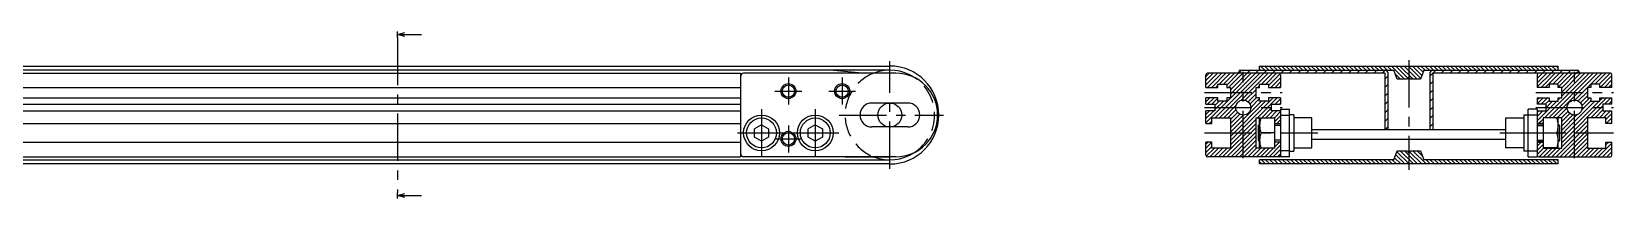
# Model space of a CAD drawing. Extents: x -2 to 1146, y -8 to 767.
# Drawn here: x 616 to 1146, y 145 to 201 of the extents above; entities that cross this region are included whole.
import ezdxf

# ---------------------------------------------------------------- set-up
doc = ezdxf.new("R2010")
doc.units = 0
doc.header["$LTSCALE"] = 0.5
doc.linetypes.add('CENTER', pattern=[50.8, 31.75, -6.35, 6.35, -6.35])
doc.linetypes.add('DASHED', pattern=[19.05, 12.7, -6.35])
doc.layers.get('0').update_dxf_attribs({"linetype": 'CONTINUOUS'})
for name, color, linetype in [('MSM_CENTER', 1, 'CENTER'), ('MSM_CONTINUOUS', 7, 'CONTINUOUS'), ('MSM_DASHED', 4, 'DASHED'), ('MSM_NARROW', 5, 'CONTINUOUS')]:
    doc.layers.add(name, color=color, linetype=linetype)

# ---------------------------------------------------------------- blocks, each defined once
blk = doc.blocks.new('_OPEN30')
at = {"color": 0, "linetype": 'BYBLOCK'}
for p, q in [((-1, 0.27), (0, 0)), ((0, 0), (-1, -0.27)), ((0, 0), (-1, 0))]:
    blk.add_line(p, q, dxfattribs=at)
blk = doc.blocks.new('*U78')
at = {"layer": 'MSM_CONTINUOUS'}
blk.add_lwpolyline([(741.06, 199.9), (746.56, 199.9)], dxfattribs=at)
at = {"layer": 'MSM_CONTINUOUS', "xscale": 2.5, "yscale": 2.5, "zscale": 2.5, "rotation": 180}
blk.add_blockref('_OPEN30', (738.56, 199.9), dxfattribs=at)
blk = doc.blocks.new('*U79')
at = {"layer": 'MSM_CONTINUOUS'}
blk.add_lwpolyline([(741.06, 146.1), (746.56, 146.1)], dxfattribs=at)
at = {"layer": 'MSM_CONTINUOUS', "xscale": 2.5, "yscale": 2.5, "zscale": 2.5, "rotation": 180}
blk.add_blockref('_OPEN30', (738.56, 146.1), dxfattribs=at)

msp = doc.modelspace()

# ---------------------------------------------------------------- linework, layer by layer
at = {"layer": 'MSM_CENTER'}
for p, q in [((738.56, 198.9), (738.56, 147.1)), ((903.52, 155), (903.52, 191)), ((1077.39, 191.4), (1077.39, 154.6)), ((869.52, 185.5), (869.52, 176.5)), ((887.52, 185.5), (887.52, 176.5)), ((1021.89, 158.5), (1021.89, 187.5)), ((1132.89, 158.5), (1132.89, 187.5)), ((865.02, 181), (874.02, 181)), ((883.02, 181), (892.02, 181)), ((1008.89, 180.5), (1034.89, 180.5)), ((1119.89, 180.5), (1145.89, 180.5)), ((860.52, 175), (860.52, 159)), ((878.52, 175), (878.52, 159)), ((1008.89, 175.5), (1034.89, 175.5)), ((1119.89, 175.5), (1145.89, 175.5)), ((886.52, 173), (921.52, 173)), ((852.52, 167), (868.52, 167)), ((865.02, 165), (874.02, 165)), ((869.52, 169.5), (869.52, 160.5)), ((870.52, 167), (886.52, 167)), ((1008.89, 167), (1046.89, 167)), ((1107.89, 167), (1145.89, 167))]:
    msp.add_line(p, q, dxfattribs=at)
at = {"layer": 'MSM_CONTINUOUS'}
for p, q in [((738.56, 198.9), (738.56, 200.9)), ((403.52, 189.4), (903.52, 189.4)), ((903.52, 188), (403.52, 188)), ((453.52, 187), (853.52, 187)), ((853.52, 187), (853.52, 159)), ((905.52, 187), (854.52, 187)), ((884.63, 187.99), (893.08, 187.26)), ((893.06, 187), (893.08, 187.26)), ((1009.39, 182.25), (1009.39, 186.5)), ((1069.39, 187), (1009.89, 187)), ((1020.39, 187), (1020.39, 187.5)), ((1020.89, 188), (1072.39, 188)), ((1027.39, 189.4), (1127.39, 189.4)), ((1027.39, 188), (1027.39, 189.4)), ((1034.39, 186.5), (1034.39, 182.25)), ((1069.39, 168), (1069.39, 187)), ((1070.39, 168), (1070.39, 187)), ((1073.49, 185), (1072.39, 188)), ((1082.39, 188), (1081.29, 185)), ((1082.39, 188), (1133.89, 188)), ((1084.39, 187), (1084.39, 168)), ((1085.39, 187), (1085.39, 168)), ((1144.89, 187), (1085.39, 187)), ((1120.39, 186.5), (1120.39, 182.25)), ((1127.39, 188), (1127.39, 189.4)), ((1134.39, 187.5), (1134.39, 187)), ((1145.39, 182.25), (1145.39, 186.5)), ((453.52, 182.2), (853.52, 182.2)), ((1009.39, 182.25), (1013.39, 182.25)), ((1013.39, 182.25), (1013.39, 183.35)), ((1013.39, 183.35), (1016.39, 183.35)), ((1016.39, 183.35), (1016.39, 182.25)), ((1016.39, 182.25), (1017.59, 182.25)), ((1017.59, 182.25), (1017.59, 178.75)), ((1026.19, 178.75), (1026.19, 182.25)), ((1026.19, 182.25), (1027.39, 182.25)), ((1027.39, 182.25), (1027.39, 183.35)), ((1027.39, 183.35), (1030.39, 183.35)), ((1030.39, 183.35), (1030.39, 182.25)), ((1030.39, 182.25), (1034.39, 182.25)), ((1076.89, 185), (1073.49, 185)), ((1081.29, 185), (1077.89, 185)), ((1124.39, 182.25), (1120.39, 182.25)), ((1127.39, 183.35), (1124.39, 183.35)), ((1124.39, 183.35), (1124.39, 182.25)), ((1127.39, 182.25), (1127.39, 183.35)), ((1128.59, 182.25), (1127.39, 182.25)), ((1128.59, 178.75), (1128.59, 182.25)), ((1138.39, 182.25), (1137.19, 182.25)), ((1137.19, 182.25), (1137.19, 178.75)), ((1141.39, 183.35), (1138.39, 183.35)), ((1138.39, 183.35), (1138.39, 182.25)), ((1141.39, 182.25), (1141.39, 183.35)), ((1145.39, 182.25), (1141.39, 182.25)), ((453.52, 178.7), (853.52, 178.7)), ((453.52, 176.6), (853.52, 176.6)), ((909.52, 177), (897.52, 177)), ((1013.39, 178.75), (1009.39, 178.75)), ((1009.39, 176.6), (1009.39, 178.75)), ((1009.39, 176.6), (1012.39, 176.6)), ((1012.39, 176.6), (1012.39, 174.4)), ((1013.39, 177.65), (1013.39, 178.75)), ((1016.39, 177.65), (1013.39, 177.65)), ((1017.59, 178.75), (1016.39, 178.75)), ((1016.39, 178.75), (1016.39, 177.65)), ((1027.39, 178.75), (1026.19, 178.75)), ((1027.39, 177.65), (1027.39, 178.75)), ((1030.39, 177.65), (1027.39, 177.65)), ((1034.39, 178.75), (1030.39, 178.75)), ((1030.39, 178.75), (1030.39, 177.65)), ((1031.39, 174.4), (1031.39, 176.6)), ((1031.39, 176.6), (1034.39, 176.6)), ((1034.39, 178.75), (1034.39, 176.6)), ((1034.39, 175), (1034.39, 159)), ((1034.39, 175), (1037.39, 175)), ((1037.39, 159), (1037.39, 175)), ((1120.39, 175), (1117.39, 175)), ((1117.39, 159), (1117.39, 175)), ((1120.39, 178.75), (1120.39, 176.6)), ((1120.39, 178.75), (1124.39, 178.75)), ((1123.39, 176.6), (1120.39, 176.6)), ((1120.39, 175), (1120.39, 159)), ((1123.39, 174.4), (1123.39, 176.6)), ((1124.39, 178.75), (1124.39, 177.65)), ((1124.39, 177.65), (1127.39, 177.65)), ((1127.39, 177.65), (1127.39, 178.75)), ((1127.39, 178.75), (1128.59, 178.75)), ((1137.19, 178.75), (1138.39, 178.75)), ((1138.39, 178.75), (1138.39, 177.65)), ((1138.39, 177.65), (1141.39, 177.65)), ((1141.39, 177.65), (1141.39, 178.75)), ((1141.39, 178.75), (1145.39, 178.75)), ((1145.39, 176.6), (1142.39, 176.6)), ((1142.39, 176.6), (1142.39, 174.4)), ((1145.39, 176.6), (1145.39, 178.75)), ((453.52, 174.4), (853.52, 174.4)), ((453.52, 170.1), (853.52, 170.1)), ((860.52, 169.75), (858.14, 168.37)), ((860.52, 169.75), (862.9, 168.37)), ((878.52, 169.75), (876.14, 168.37)), ((878.52, 169.75), (880.9, 168.37)), ((1012.39, 174.4), (1009.39, 174.4)), ((1009.39, 170.1), (1009.39, 174.4)), ((1009.39, 170.1), (1011.39, 170.1)), ((1011.39, 170.1), (1011.39, 172.1)), ((1011.39, 172.1), (1017.59, 172.1)), ((1017.59, 172.1), (1017.59, 161.9)), ((1026.19, 161.9), (1026.19, 172.1)), ((1026.19, 172.1), (1032.39, 172.1)), ((1026.89, 169.46), (1027.39, 169.96)), ((1027.39, 162), (1027.39, 172)), ((1027.39, 172), (1032.39, 172)), ((1034.39, 174.4), (1031.39, 174.4)), ((1032.39, 172.1), (1032.39, 161.9)), ((1032.39, 170.1), (1034.39, 170.1)), ((1034.39, 170), (1032.39, 170)), ((1034.39, 173), (1037.39, 173)), ((1038.89, 173.1), (1037.39, 173.1)), ((1038.89, 173.1), (1038.89, 160.9)), ((1044.89, 172), (1038.89, 172)), ((1044.89, 162), (1044.89, 172)), ((1109.89, 172), (1115.89, 172)), ((1109.89, 162), (1109.89, 172)), ((1115.89, 173.1), (1117.39, 173.1)), ((1115.89, 173.1), (1115.89, 160.9)), ((1120.39, 173), (1117.39, 173)), ((1120.39, 174.4), (1123.39, 174.4)), ((1122.39, 170.1), (1120.39, 170.1)), ((1120.39, 170), (1122.39, 170)), ((1128.59, 172.1), (1122.39, 172.1)), ((1122.39, 172.1), (1122.39, 161.9)), ((1127.39, 172), (1122.39, 172)), ((1127.39, 162), (1127.39, 172)), ((1127.89, 169.46), (1127.39, 169.96)), ((1128.59, 161.9), (1128.59, 172.1)), ((1143.39, 172.1), (1137.19, 172.1)), ((1137.19, 172.1), (1137.19, 161.9)), ((1142.39, 174.4), (1145.39, 174.4)), ((1143.39, 170.1), (1143.39, 172.1)), ((1145.39, 170.1), (1143.39, 170.1)), ((1145.39, 170.1), (1145.39, 174.4)), ((858.14, 165.63), (858.14, 168.37)), ((860.52, 164.25), (858.14, 165.63)), ((862.9, 165.63), (860.52, 164.25)), ((862.9, 168.37), (862.9, 165.63)), ((876.14, 165.63), (876.14, 168.37)), ((878.52, 164.25), (876.14, 165.63)), ((880.9, 165.63), (878.52, 164.25)), ((880.9, 168.37), (880.9, 165.63)), ((909.52, 169), (897.52, 169)), ((1026.89, 169.46), (1026.89, 164.54)), ((1026.89, 164.54), (1027.39, 164.04)), ((1032.39, 167), (1027.83, 167)), ((1109.89, 168), (1044.89, 168)), ((1109.89, 164.8), (1044.89, 164.8)), ((1122.39, 167), (1126.94, 167)), ((1127.89, 164.54), (1127.39, 164.04)), ((1127.89, 169.46), (1127.89, 164.54)), ((453.52, 163.9), (853.52, 163.9)), ((453.52, 159), (853.52, 159)), ((905.52, 159), (854.52, 159)), ((888.52, 159), (903.52, 159)), ((1011.39, 163.9), (1009.39, 163.9)), ((1009.39, 159.5), (1009.39, 163.9)), ((1033.89, 159), (1009.89, 159)), ((1011.39, 161.9), (1011.39, 163.9)), ((1017.59, 161.9), (1011.39, 161.9)), ((1032.39, 161.9), (1026.19, 161.9)), ((1027.39, 162), (1032.39, 162)), ((1032.39, 164), (1034.39, 164)), ((1034.39, 163.9), (1032.39, 163.9)), ((1037.39, 161), (1034.39, 161)), ((1037.39, 159), (1034.39, 159)), ((1037.39, 160.9), (1038.89, 160.9)), ((1038.89, 162), (1044.89, 162)), ((1072.39, 158), (1073.49, 161)), ((1073.49, 161), (1076.89, 161)), ((1077.89, 161), (1081.29, 161)), ((1081.29, 161), (1082.39, 158)), ((1115.89, 162), (1109.89, 162)), ((1117.39, 160.9), (1115.89, 160.9)), ((1117.39, 161), (1120.39, 161)), ((1117.39, 159), (1120.39, 159)), ((1122.39, 164), (1120.39, 164)), ((1120.39, 163.9), (1122.39, 163.9)), ((1120.89, 159), (1144.89, 159)), ((1127.39, 162), (1122.39, 162)), ((1122.39, 161.9), (1128.59, 161.9)), ((1137.19, 161.9), (1143.39, 161.9)), ((1143.39, 161.9), (1143.39, 163.9)), ((1143.39, 163.9), (1145.39, 163.9)), ((1145.39, 159.5), (1145.39, 163.9)), ((403.52, 158), (903.52, 158)), ((903.52, 156.6), (403.52, 156.6)), ((1072.39, 158), (1027.39, 158)), ((1027.39, 156.6), (1027.39, 158)), ((1127.39, 156.6), (1027.39, 156.6)), ((1127.39, 158), (1082.39, 158)), ((1127.39, 156.6), (1127.39, 158)), ((738.56, 145.1), (738.56, 147.1))]:
    msp.add_line(p, q, dxfattribs=at)
for centre, radius in [((869.52, 181), 2.07), ((887.52, 181), 2.07), ((903.52, 173), 4), ((1021.89, 175.5), 2.5), ((1132.89, 175.5), 2.5), ((860.52, 167), 6), ((860.52, 167), 5), ((878.52, 167), 6), ((878.52, 167), 5), ((869.52, 165), 2.07)]:
    msp.add_circle(centre, radius, dxfattribs=at)
for centre, radius, start, end in [((854.52, 186), 1, 90, 180), ((884.59, 187.5), 0.5, 85, 90), ((903.52, 173), 15, 56.633, 111.0395), ((903.52, 173), 16.4, 270, 90), ((905.52, 173), 14, 270, 90), ((1009.89, 186.5), 0.5, 90, 180), ((1020.89, 187.5), 0.5, 90, 180), ((1033.89, 186.5), 0.5, 0, 90), ((1069.39, 187), 1, 0, 90), ((1077.39, 185), 0.5, 0, 180), ((1085.39, 187), 1, 90, 180), ((1120.89, 186.5), 0.5, 90, 180), ((1133.89, 187.5), 0.5, 0, 90), ((1144.89, 186.5), 0.5, 0, 90), ((897.52, 173), 4, 90, 270), ((909.52, 173), 4, 270, 90), ((1034.61, 169.5), 7.22, 159.7438, 200.2562), ((1120.16, 169.5), 7.22, 339.7438, 20.2562), ((1034.61, 164.5), 7.22, 159.7438, 200.2562), ((1120.16, 164.5), 7.22, 339.7438, 20.2562), ((854.52, 160), 1, 180, 270), ((903.52, 173), 15, 248.9605, 303.367), ((1009.89, 159.5), 0.5, 180, 270), ((1033.89, 159.5), 0.5, 270, 0), ((1077.39, 161), 0.5, 180, 0), ((1120.89, 159.5), 0.5, 180, 270), ((1144.89, 159.5), 0.5, 270, 0)]:
    msp.add_arc(centre, radius, start, end, dxfattribs=at)
at = {"layer": 'MSM_DASHED'}
for start, end in [(111.0395, 248.9605), (303.367, 56.633)]:
    msp.add_arc((903.52, 173), 15, start, end, dxfattribs=at)
at = {"layer": 'MSM_NARROW'}
for p, q in [((1009.39, 185.94), (1010.45, 187)), ((1009.39, 184.52), (1011.86, 187)), ((1009.39, 183.11), (1013.28, 187)), ((1009.39, 170.38), (1026, 187)), ((1009.94, 182.25), (1014.69, 187)), ((1011.35, 182.25), (1016.1, 187)), ((1012.52, 172.1), (1027.42, 187)), ((1013.87, 183.35), (1017.52, 187)), ((1013.93, 172.1), (1028.83, 187)), ((1015.28, 183.35), (1018.93, 187)), ((1016.39, 183.04), (1020.35, 187)), ((1017.01, 182.25), (1021.76, 187)), ((1017.59, 181.41), (1023.18, 187)), ((1017.59, 180), (1024.59, 187)), ((1020.39, 187.04), (1021.35, 188)), ((1021.13, 177.88), (1030.25, 187)), ((1023.18, 187), (1024.18, 188)), ((1026, 187), (1027, 188)), ((1027.69, 188), (1027.39, 188.3)), ((1029.1, 188), (1027.7, 189.4)), ((1028.01, 183.35), (1031.66, 187)), ((1028.83, 187), (1029.83, 188)), ((1030.52, 188), (1029.12, 189.4)), ((1029.43, 183.35), (1033.08, 187)), ((1030.39, 182.9), (1034.29, 186.8)), ((1031.93, 188), (1030.53, 189.4)), ((1031.15, 182.25), (1034.39, 185.48)), ((1031.66, 187), (1032.66, 188)), ((1033.35, 188), (1031.95, 189.4)), ((1034.76, 188), (1033.36, 189.4)), ((1034.49, 187), (1035.49, 188)), ((1036.17, 188), (1034.77, 189.4)), ((1037.59, 188), (1036.19, 189.4)), ((1037.32, 187), (1038.32, 188)), ((1039, 188), (1037.6, 189.4)), ((1040.42, 188), (1039.02, 189.4)), ((1040.15, 187), (1041.15, 188)), ((1041.83, 188), (1040.43, 189.4)), ((1043.25, 188), (1041.85, 189.4)), ((1042.97, 187), (1043.97, 188)), ((1044.66, 188), (1043.26, 189.4)), ((1046.07, 188), (1044.67, 189.4)), ((1045.8, 187), (1046.8, 188)), ((1047.49, 188), (1046.09, 189.4)), ((1048.9, 188), (1047.5, 189.4)), ((1048.63, 187), (1049.63, 188)), ((1050.32, 188), (1048.92, 189.4)), ((1051.73, 188), (1050.33, 189.4)), ((1051.46, 187), (1052.46, 188)), ((1053.14, 188), (1051.74, 189.4)), ((1054.56, 188), (1053.16, 189.4)), ((1054.29, 187), (1055.29, 188)), ((1055.97, 188), (1054.57, 189.4)), ((1057.39, 188), (1055.99, 189.4)), ((1057.12, 187), (1058.12, 188)), ((1058.8, 188), (1057.4, 189.4)), ((1060.22, 188), (1058.82, 189.4)), ((1059.95, 187), (1060.95, 188)), ((1061.63, 188), (1060.23, 189.4)), ((1063.04, 188), (1061.64, 189.4)), ((1062.77, 187), (1063.77, 188)), ((1064.46, 188), (1063.06, 189.4)), ((1065.87, 188), (1064.47, 189.4)), ((1065.6, 187), (1066.6, 188)), ((1067.29, 188), (1065.89, 189.4)), ((1068.7, 188), (1067.3, 189.4)), ((1068.43, 187), (1069.43, 188)), ((1070.12, 188), (1068.72, 189.4)), ((1069.39, 185.13), (1070.39, 186.13)), ((1071.53, 188), (1070.13, 189.4)), ((1075.94, 185), (1071.54, 189.4)), ((1074.53, 185), (1072.88, 186.65)), ((1077.02, 185.34), (1072.96, 189.4)), ((1078.77, 185), (1074.37, 189.4)), ((1080.19, 185), (1075.79, 189.4)), ((1081.37, 185.23), (1077.2, 189.4)), ((1081.75, 186.27), (1078.61, 189.4)), ((1082.13, 187.3), (1080.03, 189.4)), ((1082.84, 188), (1081.44, 189.4)), ((1084.26, 188), (1082.86, 189.4)), ((1085.67, 188), (1084.27, 189.4)), ((1084.39, 185.98), (1085.39, 186.98)), ((1085.4, 187), (1086.4, 188)), ((1087.09, 188), (1085.69, 189.4)), ((1088.5, 188), (1087.1, 189.4)), ((1088.23, 187), (1089.23, 188)), ((1089.91, 188), (1088.51, 189.4)), ((1091.33, 188), (1089.93, 189.4)), ((1091.06, 187), (1092.06, 188)), ((1092.74, 188), (1091.34, 189.4)), ((1094.16, 188), (1092.76, 189.4)), ((1093.89, 187), (1094.89, 188)), ((1095.57, 188), (1094.17, 189.4)), ((1096.99, 188), (1095.59, 189.4)), ((1096.71, 187), (1097.71, 188)), ((1098.4, 188), (1097, 189.4)), ((1099.81, 188), (1098.41, 189.4)), ((1099.54, 187), (1100.54, 188)), ((1101.23, 188), (1099.83, 189.4)), ((1102.64, 188), (1101.24, 189.4)), ((1102.37, 187), (1103.37, 188)), ((1104.06, 188), (1102.66, 189.4)), ((1105.47, 188), (1104.07, 189.4)), ((1105.2, 187), (1106.2, 188)), ((1106.88, 188), (1105.48, 189.4)), ((1108.3, 188), (1106.9, 189.4)), ((1108.03, 187), (1109.03, 188)), ((1109.71, 188), (1108.31, 189.4)), ((1111.13, 188), (1109.73, 189.4)), ((1110.86, 187), (1111.86, 188)), ((1112.54, 188), (1111.14, 189.4)), ((1113.96, 188), (1112.56, 189.4)), ((1113.69, 187), (1114.69, 188)), ((1115.37, 188), (1113.97, 189.4)), ((1116.78, 188), (1115.38, 189.4)), ((1116.51, 187), (1117.51, 188)), ((1118.2, 188), (1116.8, 189.4)), ((1119.61, 188), (1118.21, 189.4)), ((1119.34, 187), (1120.34, 188)), ((1121.03, 188), (1119.63, 189.4)), ((1120.39, 185.22), (1122.17, 187)), ((1120.39, 183.8), (1123.58, 187)), ((1120.39, 182.39), (1125, 187)), ((1120.41, 186.65), (1120.73, 186.98)), ((1122.44, 188), (1121.04, 189.4)), ((1121.66, 182.25), (1126.41, 187)), ((1122.17, 187), (1123.17, 188)), ((1123.86, 188), (1122.46, 189.4)), ((1122.83, 172.1), (1137.73, 187)), ((1123.08, 182.25), (1127.83, 187)), ((1125.27, 188), (1123.87, 189.4)), ((1124.24, 172.1), (1139.14, 187)), ((1125, 187), (1126, 188)), ((1126.68, 188), (1125.28, 189.4)), ((1125.59, 183.35), (1129.24, 187)), ((1125.66, 172.1), (1140.56, 187)), ((1127.39, 188.71), (1126.7, 189.4)), ((1127.01, 183.35), (1130.66, 187)), ((1127.39, 182.32), (1132.07, 187)), ((1127.83, 187), (1128.83, 188)), ((1128.59, 182.1), (1133.48, 187)), ((1128.59, 180.69), (1134.9, 187)), ((1128.59, 179.27), (1136.31, 187)), ((1130.66, 187), (1131.66, 188)), ((1133.48, 187), (1134.29, 187.8)), ((1137.22, 182.25), (1141.97, 187)), ((1139.73, 183.35), (1143.38, 187)), ((1141.15, 183.35), (1144.8, 187)), ((1141.46, 182.25), (1145.39, 186.17)), ((1012.77, 182.25), (1013.39, 182.87)), ((1022.57, 177.91), (1026.19, 181.52)), ((1026.91, 182.25), (1027.39, 182.72)), ((1032.57, 182.25), (1034.39, 184.07)), ((1033.98, 182.25), (1034.39, 182.65)), ((1069.39, 182.3), (1070.39, 183.3)), ((1069.39, 179.47), (1070.39, 180.47)), ((1084.39, 183.16), (1085.39, 184.16)), ((1084.39, 180.33), (1085.39, 181.33)), ((1132.97, 178), (1137.19, 182.22)), ((1134.08, 177.7), (1137.19, 180.8)), ((1142.88, 182.25), (1145.39, 184.76)), ((1144.29, 182.25), (1145.39, 183.35)), ((1009.39, 177.45), (1010.68, 178.75)), ((1009.95, 176.6), (1012.1, 178.75)), ((1011.36, 176.6), (1013.39, 178.62)), ((1012.39, 176.21), (1013.83, 177.65)), ((1012.39, 174.8), (1015.24, 177.65)), ((1015.35, 172.1), (1019.5, 176.26)), ((1017.59, 164.44), (1031.9, 178.75)), ((1017.59, 167.27), (1027.97, 177.65)), ((1017.59, 165.85), (1029.38, 177.65)), ((1023.49, 177.42), (1026.19, 180.11)), ((1024.12, 176.63), (1026.24, 178.75)), ((1024.39, 175.48), (1027.39, 178.48)), ((1026.66, 172.1), (1033.31, 178.75)), ((1028.07, 172.1), (1031.39, 175.41)), ((1030.39, 178.65), (1030.48, 178.75)), ((1032.57, 176.6), (1034.39, 178.41)), ((1033.99, 176.6), (1034.39, 177)), ((1069.39, 176.64), (1070.39, 177.64)), ((1084.39, 177.5), (1085.39, 178.5)), ((1084.39, 174.67), (1085.39, 175.67)), ((1120.39, 178.14), (1120.99, 178.75)), ((1120.39, 176.73), (1122.41, 178.75)), ((1120.39, 171.07), (1126.96, 177.65)), ((1121.67, 176.6), (1123.82, 178.75)), ((1123.08, 176.6), (1124.39, 177.9)), ((1123.39, 175.49), (1125.55, 177.65)), ((1127.07, 172.1), (1130.39, 175.42)), ((1127.39, 178.07), (1128.06, 178.75)), ((1128.59, 163.72), (1143.62, 178.75)), ((1128.59, 166.55), (1139.69, 177.65)), ((1128.59, 165.13), (1141.1, 177.65)), ((1134.85, 177.05), (1137.19, 179.39)), ((1135.21, 174.59), (1138.39, 177.76)), ((1135.31, 176.1), (1137.96, 178.75)), ((1138.38, 172.1), (1142.39, 176.1)), ((1141.39, 177.93), (1142.2, 178.75)), ((1142.88, 176.6), (1145.03, 178.75)), ((1144.3, 176.6), (1145.39, 177.69)), ((1009.39, 173.21), (1010.58, 174.4)), ((1009.39, 171.8), (1011.99, 174.4)), ((1010.52, 170.1), (1011.39, 170.97)), ((1014.97, 159), (1026.19, 170.21)), ((1016.76, 172.1), (1019.48, 174.82)), ((1017.59, 171.51), (1019.97, 173.89)), ((1017.59, 170.1), (1020.76, 173.27)), ((1017.59, 168.68), (1021.9, 173)), ((1017.59, 163.03), (1026.19, 171.63)), ((1029.49, 172.1), (1031.79, 174.4)), ((1030.9, 172.1), (1033.2, 174.4)), ((1032.32, 172.1), (1034.39, 174.17)), ((1032.39, 170.75), (1034.39, 172.75)), ((1033.15, 170.1), (1034.39, 171.34)), ((1069.39, 173.81), (1070.39, 174.81)), ((1069.39, 170.98), (1070.39, 171.98)), ((1084.39, 171.84), (1085.39, 172.84)), ((1084.39, 169.01), (1085.39, 170.01)), ((1120.39, 173.9), (1120.88, 174.4)), ((1120.39, 172.49), (1122.3, 174.4)), ((1120.83, 170.1), (1122.39, 171.66)), ((1122.24, 170.1), (1122.39, 170.24)), ((1128.48, 172.1), (1130.69, 174.31)), ((1128.59, 170.79), (1131.34, 173.54)), ((1128.59, 167.96), (1133.8, 173.17)), ((1128.59, 169.37), (1132.29, 173.07)), ((1128.59, 162.3), (1137.19, 170.9)), ((1139.8, 172.1), (1142.39, 174.69)), ((1141.21, 172.1), (1143.51, 174.4)), ((1142.63, 172.1), (1144.93, 174.4)), ((1143.39, 171.45), (1145.39, 173.45)), ((1143.45, 170.1), (1145.39, 172.03)), ((1144.87, 170.1), (1145.39, 170.62)), ((1016.39, 159), (1026.19, 168.8)), ((1017.8, 159), (1026.19, 167.38)), ((1019.22, 159), (1026.19, 165.97)), ((1020.63, 159), (1026.19, 164.55)), ((1027.39, 169.46), (1026.89, 169.46)), ((1027.39, 164.54), (1026.89, 164.54)), ((1034.39, 169.46), (1032.39, 169.46)), ((1034.39, 164.54), (1032.39, 164.54)), ((1069.39, 168.16), (1070.39, 169.16)), ((1120.39, 169.46), (1122.39, 169.46)), ((1120.39, 164.54), (1122.39, 164.54)), ((1126.7, 159), (1137.19, 169.49)), ((1127.39, 169.46), (1127.89, 169.46)), ((1127.39, 164.54), (1127.89, 164.54)), ((1128.11, 159), (1137.19, 168.07)), ((1129.53, 159), (1137.19, 166.66)), ((1130.94, 159), (1137.19, 165.25)), ((1009.39, 163.31), (1009.98, 163.9)), ((1009.39, 161.9), (1011.39, 163.9)), ((1009.39, 160.48), (1011.39, 162.48)), ((1009.5, 159.18), (1012.22, 161.9)), ((1010.73, 159), (1013.63, 161.9)), ((1012.15, 159), (1015.05, 161.9)), ((1013.56, 159), (1016.46, 161.9)), ((1022.05, 159), (1026.19, 163.14)), ((1023.46, 159), (1026.36, 161.9)), ((1024.87, 159), (1027.77, 161.9)), ((1026.29, 159), (1029.19, 161.9)), ((1027.7, 159), (1030.6, 161.9)), ((1029.12, 159), (1032.02, 161.9)), ((1030.53, 159), (1034.39, 162.85)), ((1031.95, 159), (1034.39, 161.44)), ((1032.39, 163.68), (1032.6, 163.9)), ((1032.39, 162.27), (1034.02, 163.9)), ((1033.36, 159), (1034.39, 160.03)), ((1076.06, 156.6), (1073, 159.66)), ((1077.47, 156.6), (1073.38, 160.7)), ((1078.89, 156.6), (1074.49, 161)), ((1080.3, 156.6), (1075.9, 161)), ((1081.72, 156.6), (1077.7, 160.61)), ((1083.13, 156.6), (1078.73, 161)), ((1081.95, 159.2), (1080.14, 161)), ((1120.39, 162.59), (1121.7, 163.9)), ((1120.39, 161.17), (1122.39, 163.17)), ((1120.39, 159.76), (1122.53, 161.9)), ((1121.04, 159), (1123.94, 161.9)), ((1122.45, 159), (1125.35, 161.9)), ((1123.87, 159), (1126.77, 161.9)), ((1125.28, 159), (1128.18, 161.9)), ((1132.35, 159), (1137.19, 163.83)), ((1133.77, 159), (1137.19, 162.42)), ((1135.18, 159), (1138.08, 161.9)), ((1136.6, 159), (1139.5, 161.9)), ((1138.01, 159), (1140.91, 161.9)), ((1139.43, 159), (1142.33, 161.9)), ((1140.84, 159), (1145.39, 163.55)), ((1142.25, 159), (1145.39, 162.13)), ((1143.39, 162.96), (1144.33, 163.9)), ((1143.67, 159), (1145.39, 160.72)), ((1145.17, 159.09), (1145.3, 159.21)), ((1027.98, 156.6), (1027.39, 157.19)), ((1029.39, 156.6), (1027.99, 158)), ((1030.8, 156.6), (1029.4, 158)), ((1032.22, 156.6), (1030.82, 158)), ((1033.63, 156.6), (1032.23, 158)), ((1035.05, 156.6), (1033.65, 158)), ((1036.46, 156.6), (1035.06, 158)), ((1037.88, 156.6), (1036.48, 158)), ((1039.29, 156.6), (1037.89, 158)), ((1040.7, 156.6), (1039.3, 158)), ((1042.12, 156.6), (1040.72, 158)), ((1043.53, 156.6), (1042.13, 158)), ((1044.95, 156.6), (1043.55, 158)), ((1046.36, 156.6), (1044.96, 158)), ((1047.78, 156.6), (1046.38, 158)), ((1049.19, 156.6), (1047.79, 158)), ((1050.6, 156.6), (1049.2, 158)), ((1052.02, 156.6), (1050.62, 158)), ((1053.43, 156.6), (1052.03, 158)), ((1054.85, 156.6), (1053.45, 158)), ((1056.26, 156.6), (1054.86, 158)), ((1057.67, 156.6), (1056.27, 158)), ((1059.09, 156.6), (1057.69, 158)), ((1060.5, 156.6), (1059.1, 158)), ((1061.92, 156.6), (1060.52, 158)), ((1063.33, 156.6), (1061.93, 158)), ((1064.75, 156.6), (1063.35, 158)), ((1066.16, 156.6), (1064.76, 158)), ((1067.57, 156.6), (1066.17, 158)), ((1068.99, 156.6), (1067.59, 158)), ((1070.4, 156.6), (1069, 158)), ((1071.82, 156.6), (1070.42, 158)), ((1073.23, 156.6), (1071.83, 158)), ((1074.65, 156.6), (1072.62, 158.63)), ((1084.54, 156.6), (1083.14, 158)), ((1085.96, 156.6), (1084.56, 158)), ((1087.37, 156.6), (1085.97, 158)), ((1088.79, 156.6), (1087.39, 158)), ((1090.2, 156.6), (1088.8, 158)), ((1091.62, 156.6), (1090.22, 158)), ((1093.03, 156.6), (1091.63, 158)), ((1094.44, 156.6), (1093.04, 158)), ((1095.86, 156.6), (1094.46, 158)), ((1097.27, 156.6), (1095.87, 158)), ((1098.69, 156.6), (1097.29, 158)), ((1100.1, 156.6), (1098.7, 158)), ((1101.52, 156.6), (1100.12, 158)), ((1102.93, 156.6), (1101.53, 158)), ((1104.34, 156.6), (1102.94, 158)), ((1105.76, 156.6), (1104.36, 158)), ((1107.17, 156.6), (1105.77, 158)), ((1108.59, 156.6), (1107.19, 158)), ((1110, 156.6), (1108.6, 158)), ((1111.41, 156.6), (1110.01, 158)), ((1112.83, 156.6), (1111.43, 158)), ((1114.24, 156.6), (1112.84, 158)), ((1115.66, 156.6), (1114.26, 158)), ((1117.07, 156.6), (1115.67, 158)), ((1118.49, 156.6), (1117.09, 158)), ((1119.9, 156.6), (1118.5, 158)), ((1121.31, 156.6), (1119.91, 158)), ((1122.73, 156.6), (1121.33, 158)), ((1124.14, 156.6), (1122.74, 158)), ((1125.56, 156.6), (1124.16, 158)), ((1126.97, 156.6), (1125.57, 158)), ((1127.39, 157.6), (1126.99, 158))]:
    msp.add_line(p, q, dxfattribs=at)
for centre in [(869.52, 181), (887.52, 181), (869.52, 165)]:
    msp.add_circle(centre, 2.5, dxfattribs=at)

# ---------------------------------------------------------------- block references
at = {"layer": 'MSM_CONTINUOUS'}
for name in ['*U78', '*U79']:
    msp.add_blockref(name, (0, 0), dxfattribs=at)

doc.saveas('drawing.dxf')
